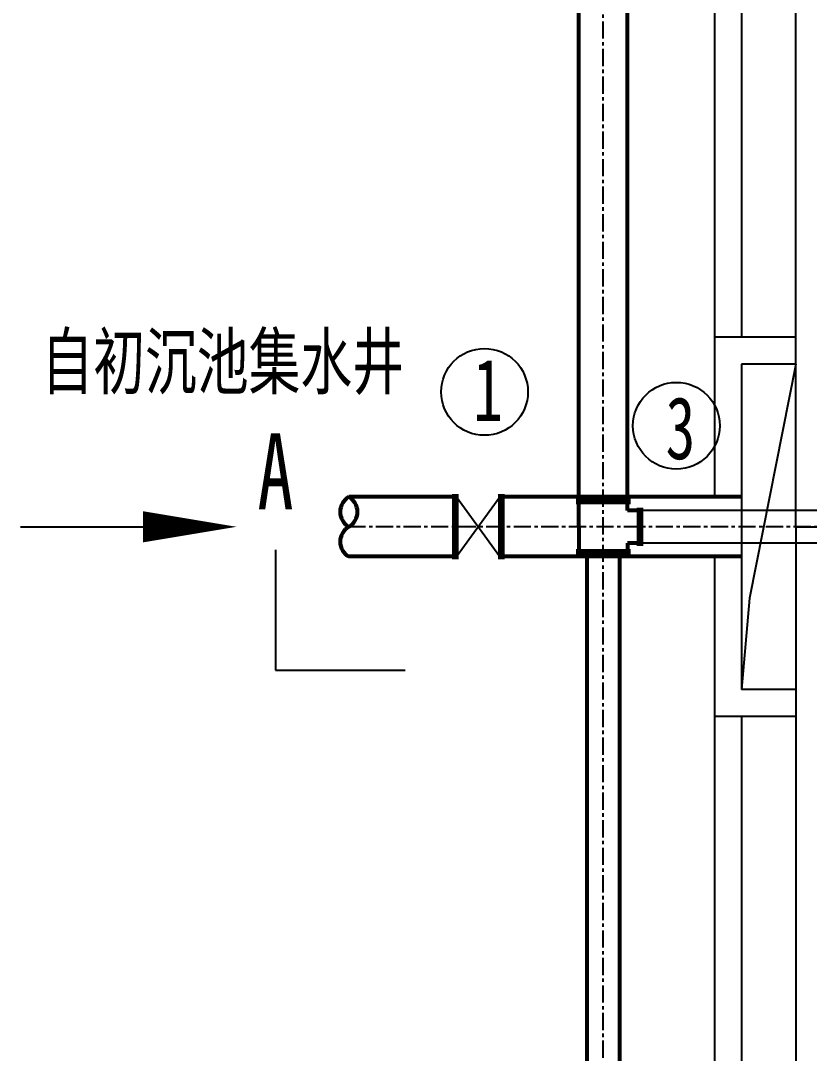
# Model space of a CAD drawing. Header units: millimetres. Extents: x -299291 to 688124, y -407813 to 623474.
# Drawn here: x 171669 to 186209, y 197518 to 216564 of the extents above; entities that cross this region are included whole.
import ezdxf

# ---------------------------------------------------------------- set-up
doc = ezdxf.new("R2010")
doc.units = ezdxf.units.MM
doc.linetypes.add('CENTER', pattern=[50.8, 31.75, -6.35, 6.35, -6.35])
doc.layers.add('污水管', color=1, linetype='Continuous', lineweight=53)
doc.layers.add('空气管道', color=4, linetype='Continuous', lineweight=53)
doc.layers.add('轴线', color=6, linetype='CENTER')
doc.styles.add('仿宋', font='', dxfattribs={"width": 0.7, "height": 3500})
doc.styles.add('样式 3', font='', dxfattribs={"width": 0.7, "height": 1000})
doc.styles.add('长仿宋体', font='simfang.ttf', dxfattribs={"width": 0.7})
doc.styles.get('仿宋').set_extended_font_data('FangSong_GB2312')
doc.styles.get('样式 3').set_extended_font_data('FangSong_GB2312')

msp = doc.modelspace()

# ---------------------------------------------------------------- linework, layer by layer
at = {"lineweight": -3, "ltscale": 100}
for p, q in [((184459.037, 253434.406), (184459.037, 207779.406)), ((185959.037, 210729.406), (184459.037, 210729.406)), ((185959.037, 210729.406), (184959.037, 210729.406)), ((185959.037, 210229.406), (184959.037, 210229.406)), ((184459.037, 206679.406), (184459.037, 161024.406)), ((185959.037, 204229.406), (184959.037, 204229.406)), ((185959.037, 203729.406), (184459.037, 203729.406)), ((185959.037, 203729.406), (184959.037, 203729.406))]:
    msp.add_line(p, q, dxfattribs=at)
at = {"lineweight": -3}
for p, q in [((184959.037, 252934.406), (184959.037, 210729.406)), ((185959.037, 207229.406), (185959.037, 248983.906)), ((184959.037, 210229.406), (184959.037, 204229.406)), ((185959.037, 207229.406), (185959.037, 165474.906)), ((184959.037, 203729.406), (184959.037, 161524.406))]:
    msp.add_line(p, q, dxfattribs=at)
at = {"ltscale": 10}
for p, q in [((185959.037, 210229.406), (185108.199, 205911.169)), ((179702.832, 207779.406), (180502.832, 206679.406)), ((179702.832, 206679.406), (180502.832, 207779.406)), ((188864.037, 207529.406), (183109.037, 207529.406)), ((185959.037, 207229.406), (266959.037, 207229.406)), ((188864.037, 206929.406), (183109.037, 206929.406)), ((176369.743, 206803.447), (176369.743, 204587.108)), ((185108.199, 205911.169), (184959.037, 204229.406)), ((176369.743, 204587.108), (178756.163, 204587.108))]:
    msp.add_line(p, q, dxfattribs=at)
at = {"lineweight": 25, "ltscale": 100}
msp.add_line((171669.315, 207229.228), (173924.441, 207229.228), dxfattribs=at)
msp.add_lwpolyline([(173924.441, 207229.228, 575.287, 0, 0), (175650.303, 207229.406, 0, 0, 0)], format="xyseb", dxfattribs=at)
for centre in [(180221.449, 209716.995), (183757.439, 209093.26)]:
    msp.add_circle(centre, 800)
at = {"layer": '污水管', "ltscale": 10}
for p, q in [((179652.832, 207829.406), (179652.832, 206629.406)), ((179702.832, 207829.406), (179702.832, 206629.406)), ((180502.832, 207829.406), (180502.832, 206629.406)), ((180552.832, 207829.406), (180552.832, 206629.406)), ((179652.832, 207779.406), (177719.441, 207779.406)), ((184959.037, 207779.406), (180552.832, 207779.406)), ((179652.832, 206679.406), (177719.441, 206679.406)), ((184959.037, 206679.406), (180552.832, 206679.406))]:
    msp.add_line(p, q, dxfattribs=at)
for centre, start, end in [((177874.536, 207504.406), 119.4222419, 240.5777581), ((177564.346, 207504.406), 299.4222419, 60.5777581), ((177874.536, 206954.406), 119.4222419, 240.5777581)]:
    msp.add_arc(centre, 315.721, start, end, dxfattribs=at)
at = {"layer": '空气管道', "ltscale": 10}
for p, q in [((181959.037, 207229.406), (181959.037, 227181.406)), ((182859.037, 207529.406), (182859.037, 227181.406)), ((182909.037, 207729.406), (181909.037, 207729.406)), ((182909.037, 207679.406), (181909.037, 207679.406)), ((183059.037, 207529.406), (182859.037, 207529.406)), ((183059.037, 207579.406), (183059.037, 206879.406)), ((183109.037, 207579.406), (183109.037, 206879.406)), ((181959.037, 207229.406), (181959.037, 206779.406)), ((183059.037, 206929.406), (182859.037, 206929.406)), ((182859.037, 206929.406), (182859.037, 206779.406)), ((182909.037, 206779.406), (181909.037, 206779.406)), ((182909.037, 206729.406), (181909.037, 206729.406)), ((182109.037, 206729.406), (182109.037, 187327.406)), ((182709.037, 206729.406), (182709.037, 187327.406))]:
    msp.add_line(p, q, dxfattribs=at)
at = {"layer": '轴线', "ltscale": 10}
for p, q in [((182409.037, 187277.406), (182409.037, 233033.888)), ((183109.037, 207229.406), (177719.441, 207229.406)), ((263959.037, 207229.406), (183109.037, 207229.406))]:
    msp.add_line(p, q, dxfattribs=at)

# ---------------------------------------------------------------- texts
at = {"insert": (178735.879, 210779.841), "char_height": 1000, "width": 12340.02659, "attachment_point": 3, "style": '仿宋'}
msp.add_mtext('{\\fFangSong|b0|i0|c134|p49;自初沉池集水井}', dxfattribs=at)
at = {"char_height": 1150.575, "width": 8988.27544, "attachment_point": 1, "rotation": 359.9940843, "style": '样式 3'}
for s, insert in [('1', (180012.031, 210329.03)), ('3', (183559.514, 209626.918))]:
    msp.add_mtext(s, dxfattribs=dict(at, insert=insert))
at = {"lineweight": -3, "insert": (176033.295, 208953.488), "char_height": 1400, "width": 13348.62728, "attachment_point": 1, "style": '长仿宋体'}
msp.add_mtext('A', dxfattribs=at)

doc.saveas('drawing.dxf')
